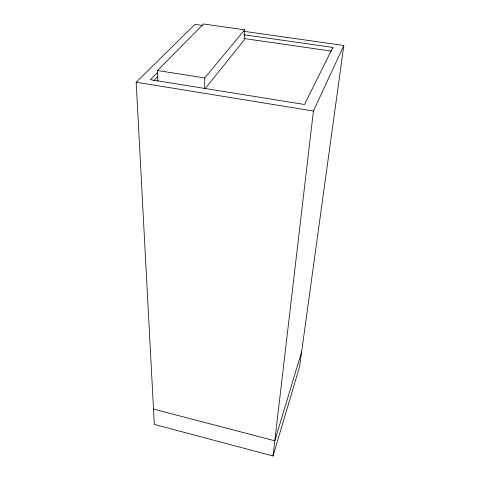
<?xml version="1.0" encoding="UTF-8"?>
<svg xmlns="http://www.w3.org/2000/svg" width="480" height="480" viewBox="0 0 480 480"><rect width="100%" height="100%" fill="white"/><g stroke="black" fill="none" stroke-linecap="round" stroke-linejoin="round"><path stroke-width="0.72" d="M204.642 88.62L204.762 77.964L244.632 29.82L203.496 24L157.518 70.512L157.866 81.09M244.632 29.82L244.158 40.032L205.098 88.746M202.398 25.422L194.994 24.372L136.17 82.23L154.314 424.404L273.018 456L313.422 111.006L343.83 45.498L243.864 31.308M332.682 48.714L332.844 47.442L243.762 34.71M343.83 45.498L299.538 366.894L273.018 456M301.608 351.888L274.8 440.796L153.498 409.074M332.844 47.442L304.512 104.49L150.45 79.704L157.776 72.246M153.744 80.652L157.914 76.35M244.326 38.562L331.62 51.138M157.518 70.512L204.762 77.964M136.17 82.23L313.422 111.006"/></g></svg>
